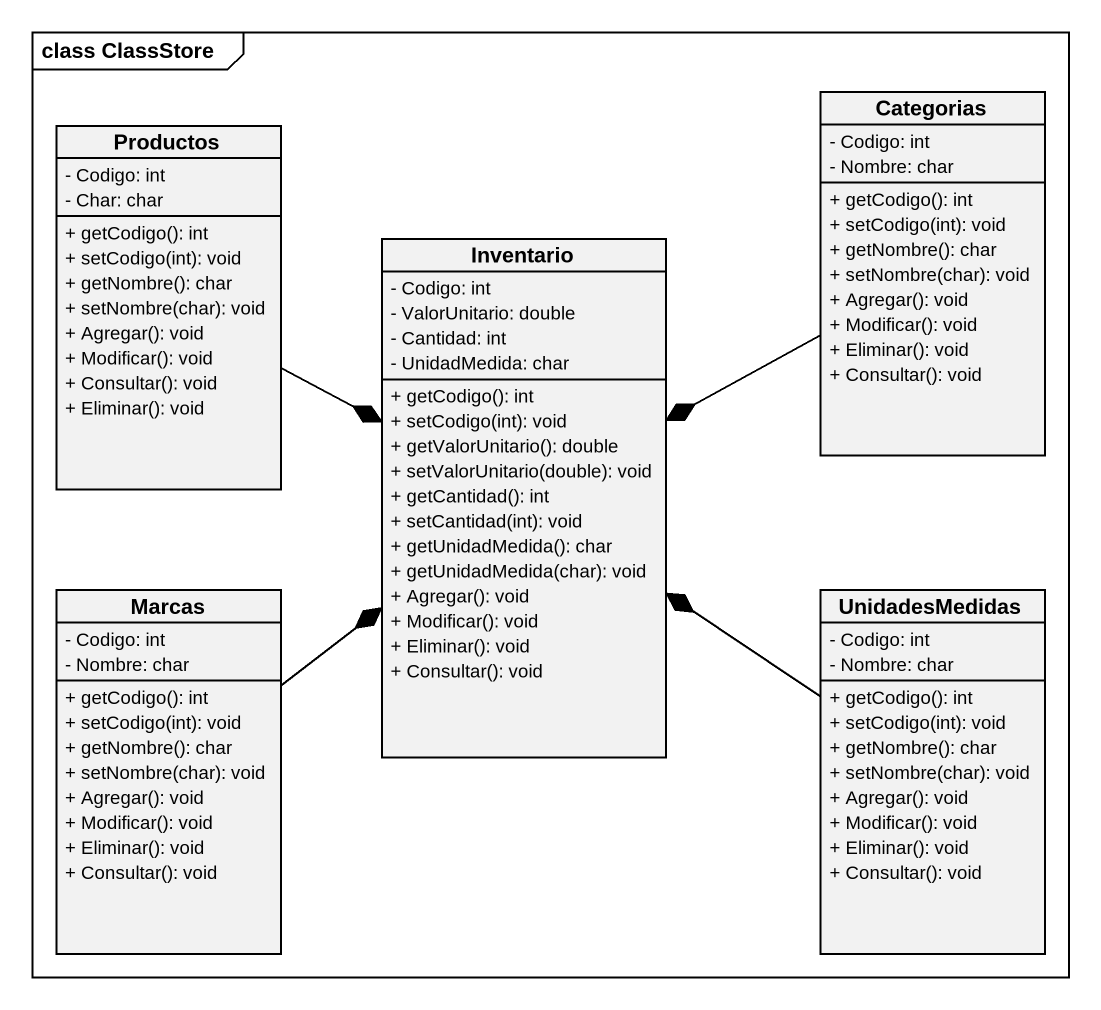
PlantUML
@startuml
mainframe class ClassStore
hide circle
hide empty members
skinparam classAttributeIconSize 0
class Categorias {
  - Codigo: int
  - Nombre: char
  + getCodigo(): int
  + setCodigo(int): void
  + getNombre(): char
  + setNombre(char): void
  + Agregar(): void
  + Modificar(): void
  + Eliminar(): void
  + Consultar(): void
}
class Productos {
  - Codigo: int
  - Char: char
  + getCodigo(): int
  + setCodigo(int): void
  + getNombre(): char
  + setNombre(char): void
  + Agregar(): void
  + Modificar(): void
  + Consultar(): void
  + Eliminar(): void
}
class Inventario {
  - Codigo: int
  - ValorUnitario: double
  - Cantidad: int
  - UnidadMedida: char
  + getCodigo(): int
  + setCodigo(int): void
  + getValorUnitario(): double
  + setValorUnitario(double): void
  + getCantidad(): int
  + setCantidad(int): void
  + getUnidadMedida(): char
  + getUnidadMedida(char): void
  + Agregar(): void
  + Modificar(): void
  + Eliminar(): void
  + Consultar(): void
}
class Marcas {
  - Codigo: int
  - Nombre: char
  + getCodigo(): int
  + setCodigo(int): void
  + getNombre(): char
  + setNombre(char): void
  + Agregar(): void
  + Modificar(): void
  + Eliminar(): void
  + Consultar(): void
}
class UnidadesMedidas {
  - Codigo: int
  - Nombre: char
  + getCodigo(): int
  + setCodigo(int): void
  + getNombre(): char
  + setNombre(char): void
  + Agregar(): void
  + Modificar(): void
  + Eliminar(): void
  + Consultar(): void
}
Categorias -left-* Inventario
Productos -right-* Inventario
Marcas -up-* Inventario
UnidadesMedidas -up-* Inventario
@enduml
